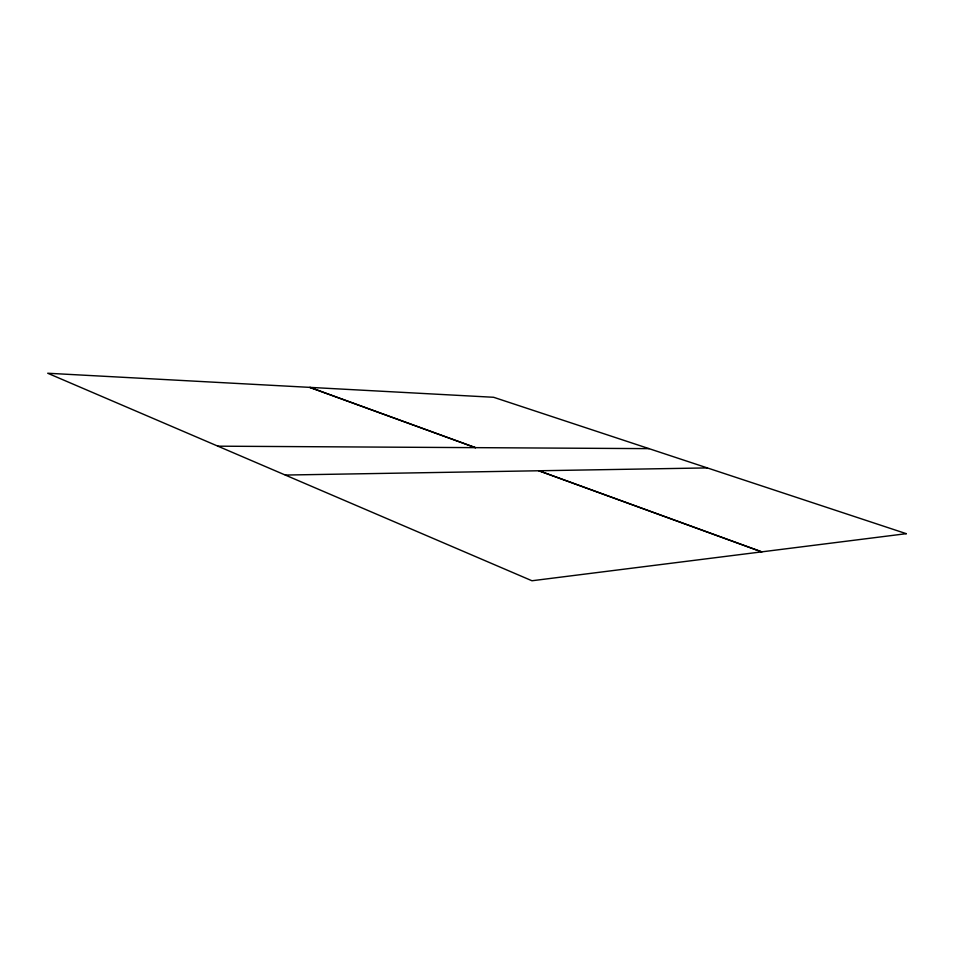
<?xml version="1.0" encoding="UTF-8"?>
<svg xmlns="http://www.w3.org/2000/svg" width="954" height="954" viewBox="0 0 954 954"><rect width="100%" height="100%" fill="white"/><g stroke="black" fill="none" stroke-linecap="round" stroke-linejoin="round"><path stroke-width="1.43" d="M285.306 475.056L707.236 467.913M217.882 446.174L649.114 448.642M475.557 447.653L309.776 387.372L475.354 447.653M761.817 551.853L538.855 470.763L761.638 551.877M906.3 533.68L531.962 580.759L47.7 373.241L493.612 397.281L906.3 533.68"/></g></svg>
